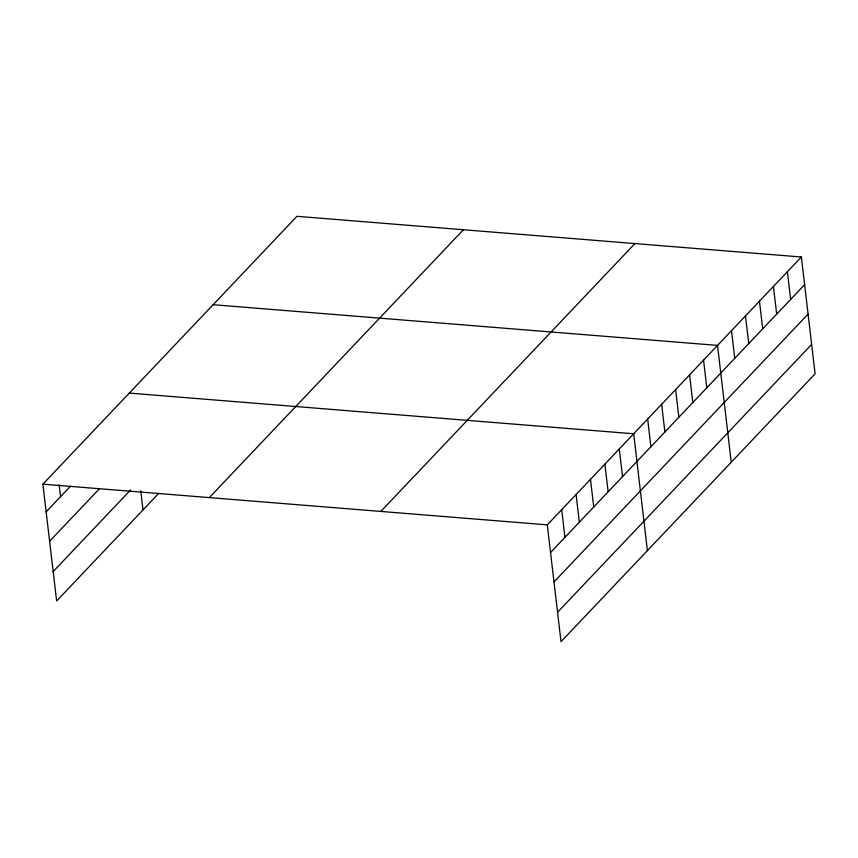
<?xml version="1.0" encoding="UTF-8"?>
<svg xmlns="http://www.w3.org/2000/svg" width="858" height="858" viewBox="0 0 858 858"><rect width="100%" height="100%" fill="white"/><g stroke="black" fill="none" stroke-linecap="round" stroke-linejoin="round"><path stroke-width="1.29" d="M158.73 493.35L56.628 600.997L42.9 484.169L296.986 216.313L801.372 257.003L815.1 373.831L561.014 641.687L547.297 524.86L801.372 257.003M46.15 511.84L70.453 486.229M49.603 541.259L99.099 489.081M53.164 571.578L130.555 489.993M209.352 497.597L463.427 229.74M380.845 511.432L634.931 243.575M550.546 552.531L804.622 284.674M554 581.949L808.086 314.092M557.561 612.269L811.647 344.412M213.138 304.708L717.524 345.399L731.252 462.226M129.29 393.093L633.687 433.783L647.404 550.621M42.9 484.169L547.297 524.86M787.397 271.739L790.647 299.41M773.423 286.465L776.672 314.135M759.448 301.201L762.698 328.871M745.473 315.926L748.734 343.608M731.499 330.662L734.759 358.333M703.549 360.124L706.81 387.795M689.575 374.86L692.835 402.531M675.6 389.586L678.86 417.267M661.636 404.322L664.886 431.992M647.661 419.058L650.911 446.728M619.283 448.97L622.533 476.64M604.89 464.146L608.14 491.816M590.486 479.322L593.736 506.992M576.093 494.498L579.343 522.168M561.69 509.673L564.939 537.355M140.755 490.733L143.007 509.931M59.159 484.802L60.553 496.664"/></g></svg>
